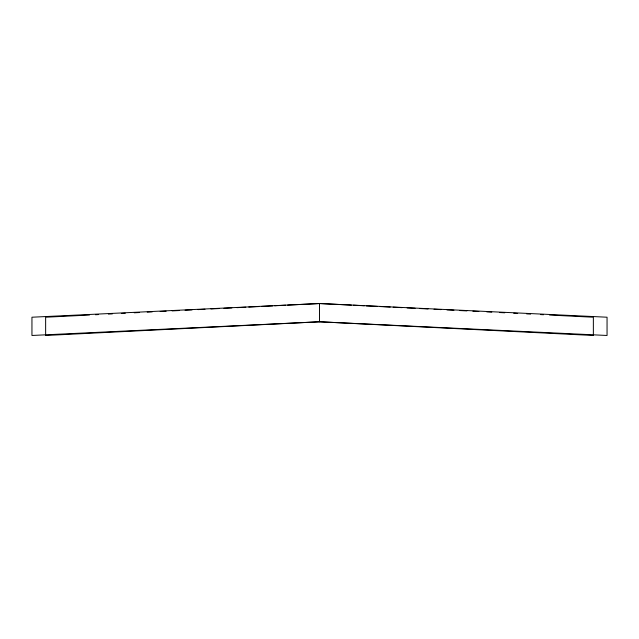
<?xml version="1.0" encoding="UTF-8"?>
<svg xmlns="http://www.w3.org/2000/svg" width="639" height="639" viewBox="0 0 639 639"><rect width="100%" height="100%" fill="white"/><g stroke="black" fill="none" stroke-linecap="round" stroke-linejoin="round"><path stroke-width="0.96" d="M89.46 315.027L45.641 317.216L45.641 335.475L319.5 321.784L607.05 335.475L607.05 317.216L319.5 303.525L31.95 317.216L31.95 335.475L319.5 321.784L593.359 335.475L593.359 317.216L549.54 315.027M95.435 314.731L98.422 314.58M108.382 314.084L112.368 313.885M121.33 313.437L125.308 313.238M134.27 312.783L139.254 312.535M147.218 312.136L152.202 311.888M160.165 311.489L166.14 311.193M172.115 310.897L179.088 310.546M185.062 310.25L192.035 309.899M198.01 309.603L204.975 309.252M210.95 308.949L218.921 308.557M223.898 308.302L231.869 307.91M236.845 307.655L245.807 307.207M248.795 307.063L258.755 306.56M261.742 306.416L272.693 305.865M274.69 305.769L285.641 305.218M287.63 305.115L319.5 303.525L351.37 305.115M353.359 305.218L364.31 305.769M366.307 305.865L377.258 306.416M380.245 306.56L390.205 307.063M393.193 307.207L402.155 307.655M407.131 307.91L415.102 308.302M420.079 308.557L428.05 308.949M434.025 309.252L440.99 309.603M446.965 309.899L453.938 310.25M459.912 310.546L466.885 310.897M472.86 311.193L478.835 311.489M486.798 311.888L491.782 312.136M499.746 312.535L504.73 312.783M513.692 313.238L517.67 313.437M526.632 313.885L530.618 314.084M540.578 314.58L543.565 314.731M319.5 303.525L319.5 321.784"/></g></svg>
